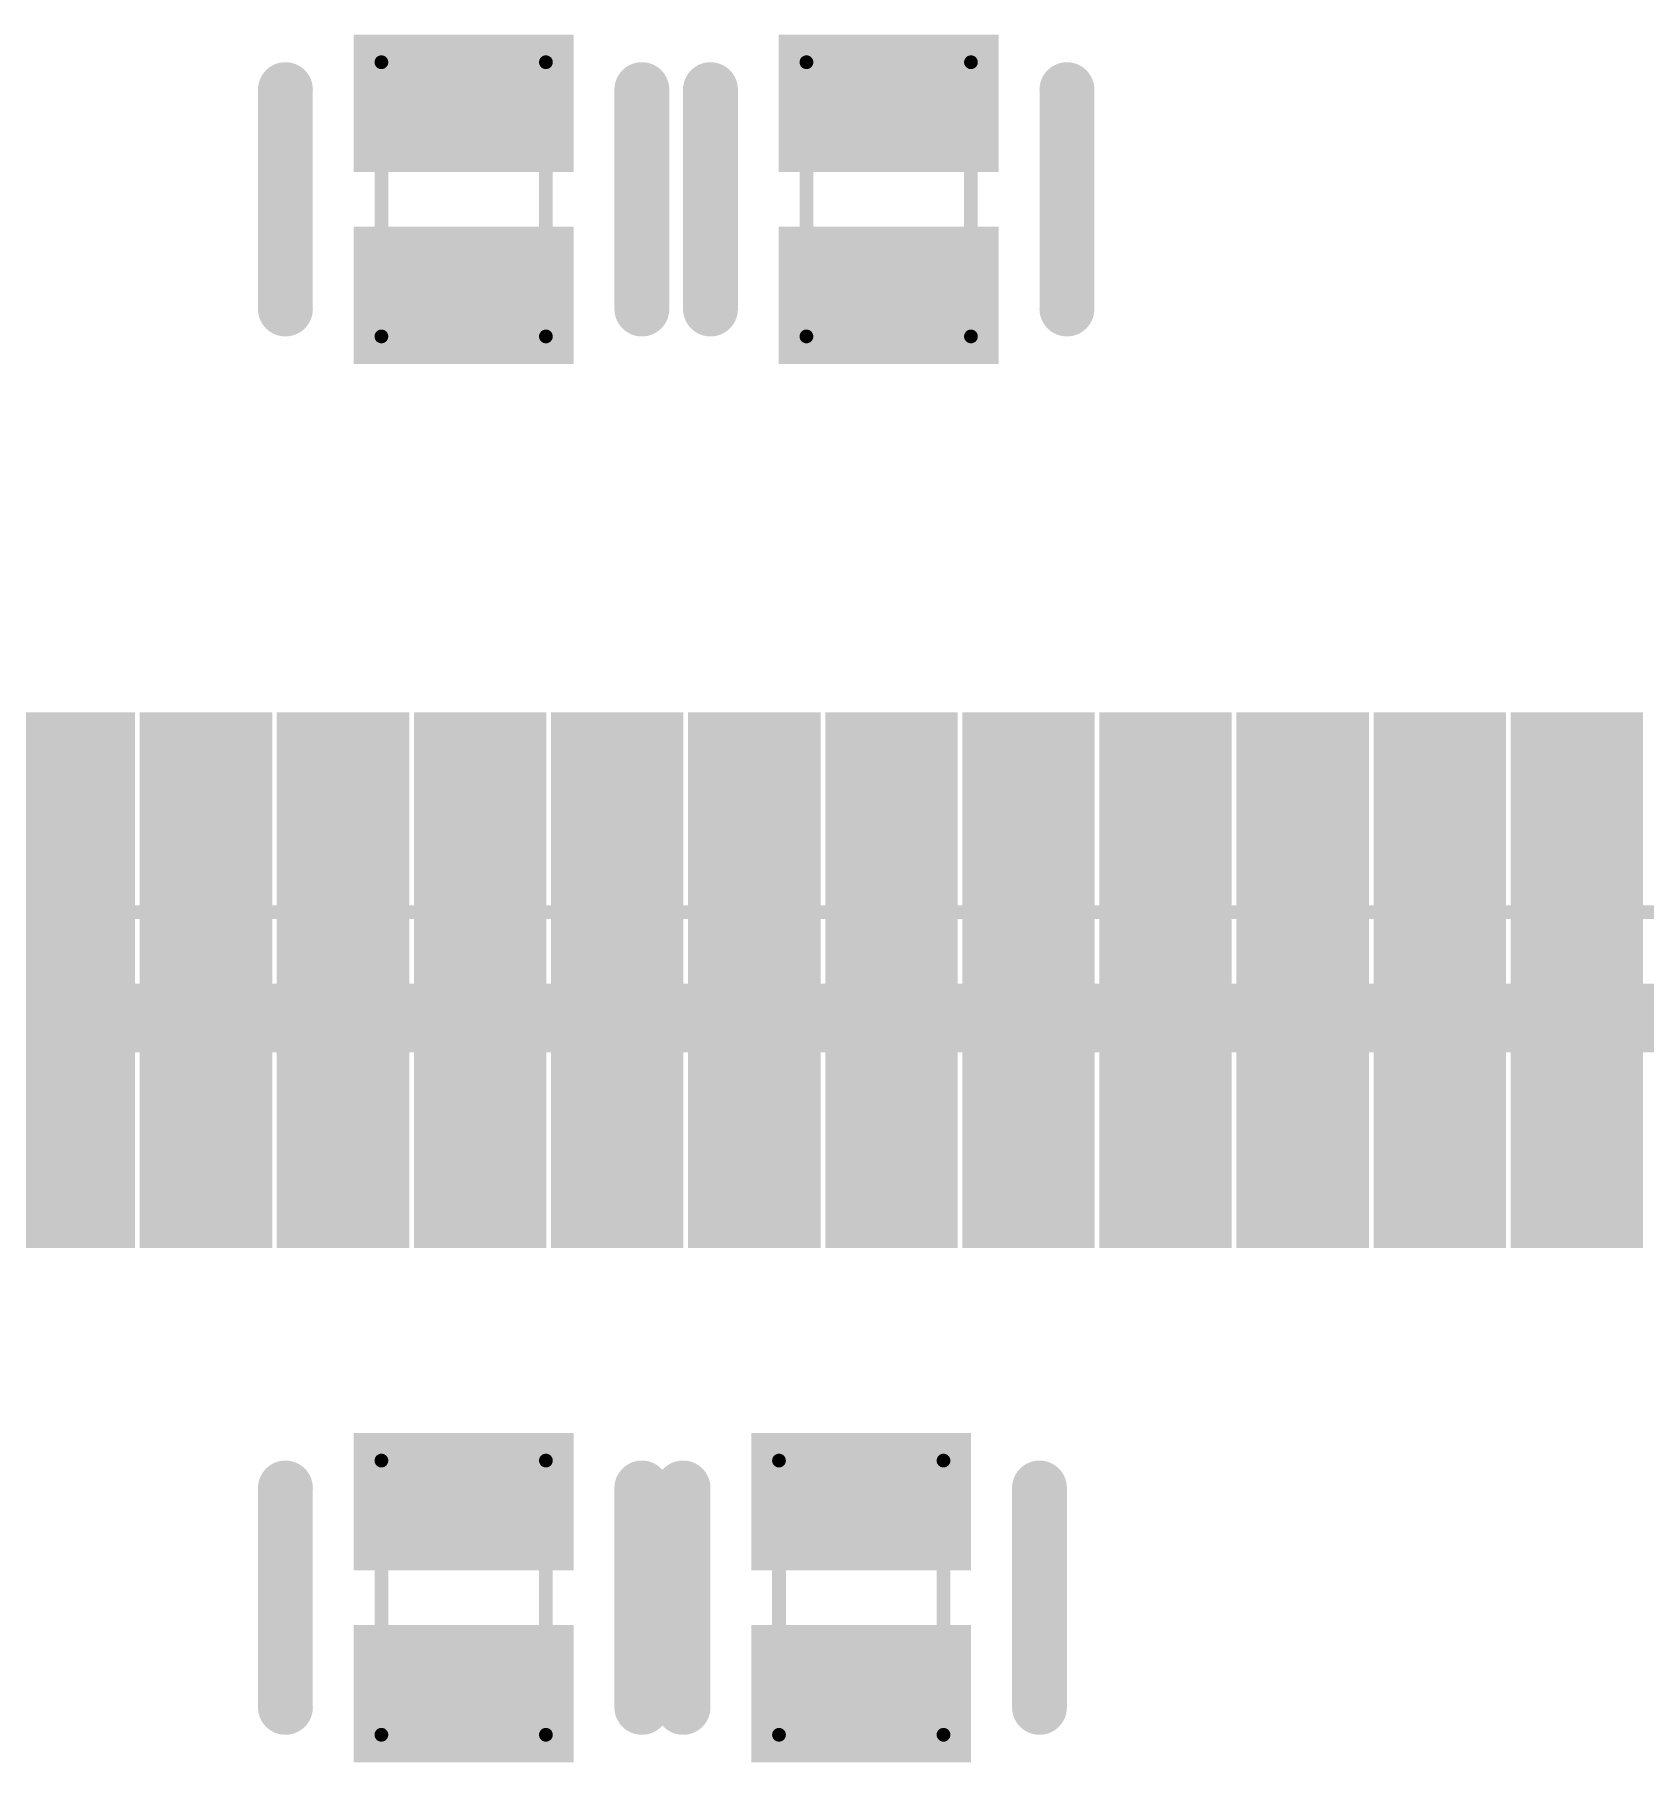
# Model space of a CAD drawing. Header units: millimetres. Extents: x 19.13 to 23.12, y 5.07 to 8.34.
# Drawn here: x 20.1718 to 20.4031, y 6.5266 to 6.7747 of the extents above; entities that cross this region are included whole.
import ezdxf

# ---------------------------------------------------------------- set-up
doc = ezdxf.new("R2010")
doc.units = ezdxf.units.MM
doc.header["$MEASUREMENT"] = 0
for name, color, linetype in [('BottomLayer', 5, 'Continuous'), ('BottomOverlay', 54, 'Continuous'), ('BottomPaste', 16, 'Continuous'), ('BottomSolder', 6, 'Continuous'), ('Mechanical10', 56, 'Continuous'), ('Mechanical13', 56, 'Continuous'), ('Mechanical15', 56, 'Continuous'), ('TopLayer', 1, 'Continuous'), ('TopOverlay', 2, 'Continuous'), ('TopPaste', 8, 'Continuous'), ('TopSolder', 216, 'Continuous')]:
    doc.layers.add(name, color=color, linetype=linetype)

# ---------------------------------------------------------------- blocks, each defined once
blk = doc.blocks.new('CON_MINIPEX_075_SMT_RA_M2_KEYM_B_B_104')
at = {"layer": 'Mechanical15', "const_width": 0.00197}
blk.add_lwpolyline([(0.43504, 1.40551), (0.43504, -1.62205)], dxfattribs=at)
blk = doc.blocks.new('SOD_882_B_263')
at = {"layer": 'BottomLayer'}
for points in [[(-0.02165, -0.01378), (-0.00591, -0.01378), (-0.02165, 0.01378), (-0.00591, 0.01378)], [(0.00591, -0.01378), (0.02165, -0.01378), (0.00591, 0.01378), (0.02165, 0.01378)]]:
    blk.add_solid(points, dxfattribs=at)
at = {"layer": 'BottomOverlay', "const_width": 0.00787}
for points in [[(0.01575, 0.02559), (-0.01575, 0.02559)], [(0.01575, -0.02559), (-0.01575, -0.02559)]]:
    blk.add_lwpolyline(points, dxfattribs=at)
at = {"layer": 'BottomOverlay', "const_width": 0.00394}
for points in [[(-0.01772, 0.02559, 1), (-0.01378, 0.02559, 1)], [(0.01378, 0.02559, 1), (0.01772, 0.02559, 1)], [(-0.01772, -0.02559, 1), (-0.01378, -0.02559, 1)], [(0.01378, -0.02559, 1), (0.01772, -0.02559, 1)]]:
    blk.add_lwpolyline(points, format="xyb", close=True, dxfattribs=at)
at = {"layer": 'BottomPaste'}
for points in [[(-0.02165, -0.01378), (-0.00591, -0.01378), (-0.02165, 0.01378), (-0.00591, 0.01378)], [(0.00591, -0.01378), (0.02165, -0.01378), (0.00591, 0.01378), (0.02165, 0.01378)]]:
    blk.add_solid(points, dxfattribs=at)
at = {"layer": 'BottomSolder'}
for points in [[(-0.02365, -0.01578), (-0.00391, -0.01578), (-0.02365, 0.01578), (-0.00391, 0.01578)], [(0.00391, -0.01578), (0.02365, -0.01578), (0.00391, 0.01578), (0.02365, 0.01578)]]:
    blk.add_solid(points, dxfattribs=at)
at = {"layer": 'Mechanical13', "const_width": 0.00197}
for points in [[(0.01969, 0.01181), (-0.01968, 0.01181)], [(-0.01968, -0.01181), (-0.01968, 0.01181)], [(0.01969, -0.01181), (0.01969, 0.01181)], [(0.01969, -0.01181), (-0.01968, -0.01181)]]:
    blk.add_lwpolyline(points, dxfattribs=at)
at = {"layer": 'Mechanical13', "const_width": 0.000984}
for points in [[(-0.02018, 0.01181, 1), (-0.01919, 0.01181, 1)], [(-0.02018, 0.01181, 1), (-0.01919, 0.01181, 1)], [(0.01919, 0.01181, 1), (0.02018, 0.01181, 1)], [(0.01919, 0.01181, 1), (0.02018, 0.01181, 1)], [(-0.02018, -0.01181, 1), (-0.01919, -0.01181, 1)], [(-0.02018, -0.01181, 1), (-0.01919, -0.01181, 1)], [(0.01919, -0.01181, 1), (0.02018, -0.01181, 1)], [(0.01919, -0.01181, 1), (0.02018, -0.01181, 1)]]:
    blk.add_lwpolyline(points, format="xyb", close=True, dxfattribs=at)
blk = doc.blocks.new('SOD_882_B_264')
at = {"layer": 'BottomLayer'}
for points in [[(-0.02165, -0.01378), (-0.00591, -0.01378), (-0.02165, 0.01378), (-0.00591, 0.01378)], [(0.00591, -0.01378), (0.02165, -0.01378), (0.00591, 0.01378), (0.02165, 0.01378)]]:
    blk.add_solid(points, dxfattribs=at)
at = {"layer": 'BottomOverlay', "const_width": 0.00787}
for points in [[(0.01575, 0.02559), (-0.01575, 0.02559)], [(0.01575, -0.02559), (-0.01575, -0.02559)]]:
    blk.add_lwpolyline(points, dxfattribs=at)
at = {"layer": 'BottomOverlay', "const_width": 0.00394}
for points in [[(-0.01772, 0.02559, 1), (-0.01378, 0.02559, 1)], [(0.01378, 0.02559, 1), (0.01772, 0.02559, 1)], [(-0.01772, -0.02559, 1), (-0.01378, -0.02559, 1)], [(0.01378, -0.02559, 1), (0.01772, -0.02559, 1)]]:
    blk.add_lwpolyline(points, format="xyb", close=True, dxfattribs=at)
at = {"layer": 'BottomPaste'}
for points in [[(-0.02165, -0.01378), (-0.00591, -0.01378), (-0.02165, 0.01378), (-0.00591, 0.01378)], [(0.00591, -0.01378), (0.02165, -0.01378), (0.00591, 0.01378), (0.02165, 0.01378)]]:
    blk.add_solid(points, dxfattribs=at)
at = {"layer": 'BottomSolder'}
for points in [[(-0.02365, -0.01578), (-0.00391, -0.01578), (-0.02365, 0.01578), (-0.00391, 0.01578)], [(0.00391, -0.01578), (0.02365, -0.01578), (0.00391, 0.01578), (0.02365, 0.01578)]]:
    blk.add_solid(points, dxfattribs=at)
at = {"layer": 'Mechanical13', "const_width": 0.00197}
for points in [[(0.01969, 0.01181), (-0.01968, 0.01181)], [(-0.01968, -0.01181), (-0.01968, 0.01181)], [(0.01969, -0.01181), (0.01969, 0.01181)], [(0.01969, -0.01181), (-0.01968, -0.01181)]]:
    blk.add_lwpolyline(points, dxfattribs=at)
at = {"layer": 'Mechanical13', "const_width": 0.000984}
for points in [[(-0.02018, 0.01181, 1), (-0.01919, 0.01181, 1)], [(-0.02018, 0.01181, 1), (-0.01919, 0.01181, 1)], [(0.01919, 0.01181, 1), (0.02018, 0.01181, 1)], [(0.01919, 0.01181, 1), (0.02018, 0.01181, 1)], [(-0.02018, -0.01181, 1), (-0.01919, -0.01181, 1)], [(-0.02018, -0.01181, 1), (-0.01919, -0.01181, 1)], [(0.01919, -0.01181, 1), (0.02018, -0.01181, 1)], [(0.01919, -0.01181, 1), (0.02018, -0.01181, 1)]]:
    blk.add_lwpolyline(points, format="xyb", close=True, dxfattribs=at)
blk = doc.blocks.new('SOD_882_469')
at = {"layer": 'Mechanical13', "const_width": 0.00197}
for points in [[(0.01969, 0.01181), (-0.01968, 0.01181)], [(-0.01968, -0.01181), (-0.01968, 0.01181)], [(0.01969, -0.01181), (0.01969, 0.01181)], [(0.01969, -0.01181), (-0.01968, -0.01181)]]:
    blk.add_lwpolyline(points, dxfattribs=at)
at = {"layer": 'Mechanical13', "const_width": 0.000984}
for points in [[(-0.02018, 0.01181, 1), (-0.01919, 0.01181, 1)], [(-0.02018, 0.01181, 1), (-0.01919, 0.01181, 1)], [(0.01919, 0.01181, 1), (0.02018, 0.01181, 1)], [(0.01919, 0.01181, 1), (0.02018, 0.01181, 1)], [(-0.02018, -0.01181, 1), (-0.01919, -0.01181, 1)], [(-0.02018, -0.01181, 1), (-0.01919, -0.01181, 1)], [(0.01919, -0.01181, 1), (0.02018, -0.01181, 1)], [(0.01919, -0.01181, 1), (0.02018, -0.01181, 1)]]:
    blk.add_lwpolyline(points, format="xyb", close=True, dxfattribs=at)
at = {"layer": 'TopLayer'}
for points in [[(-0.02165, -0.01378), (-0.00591, -0.01378), (-0.02165, 0.01378), (-0.00591, 0.01378)], [(0.00591, -0.01378), (0.02165, -0.01378), (0.00591, 0.01378), (0.02165, 0.01378)]]:
    blk.add_solid(points, dxfattribs=at)
at = {"layer": 'TopOverlay', "const_width": 0.00787}
for points in [[(0.01575, 0.02559), (-0.01575, 0.02559)], [(0.01575, -0.02559), (-0.01575, -0.02559)]]:
    blk.add_lwpolyline(points, dxfattribs=at)
at = {"layer": 'TopOverlay', "const_width": 0.00394}
for points in [[(-0.01772, 0.02559, 1), (-0.01378, 0.02559, 1)], [(0.01378, 0.02559, 1), (0.01772, 0.02559, 1)], [(-0.01772, -0.02559, 1), (-0.01378, -0.02559, 1)], [(0.01378, -0.02559, 1), (0.01772, -0.02559, 1)]]:
    blk.add_lwpolyline(points, format="xyb", close=True, dxfattribs=at)
at = {"layer": 'TopPaste'}
for points in [[(-0.02165, -0.01378), (-0.00591, -0.01378), (-0.02165, 0.01378), (-0.00591, 0.01378)], [(0.00591, -0.01378), (0.02165, -0.01378), (0.00591, 0.01378), (0.02165, 0.01378)]]:
    blk.add_solid(points, dxfattribs=at)
at = {"layer": 'TopSolder'}
for points in [[(-0.02365, -0.01578), (-0.00391, -0.01578), (-0.02365, 0.01578), (-0.00391, 0.01578)], [(0.00391, -0.01578), (0.02365, -0.01578), (0.00391, 0.01578), (0.02365, 0.01578)]]:
    blk.add_solid(points, dxfattribs=at)
blk = doc.blocks.new('SOD_882_470')
at = {"layer": 'Mechanical13', "const_width": 0.00197}
for points in [[(0.01969, 0.01181), (-0.01968, 0.01181)], [(-0.01968, -0.01181), (-0.01968, 0.01181)], [(0.01969, -0.01181), (0.01969, 0.01181)], [(0.01969, -0.01181), (-0.01968, -0.01181)]]:
    blk.add_lwpolyline(points, dxfattribs=at)
at = {"layer": 'Mechanical13', "const_width": 0.000984}
for points in [[(-0.02018, 0.01181, 1), (-0.01919, 0.01181, 1)], [(-0.02018, 0.01181, 1), (-0.01919, 0.01181, 1)], [(0.01919, 0.01181, 1), (0.02018, 0.01181, 1)], [(0.01919, 0.01181, 1), (0.02018, 0.01181, 1)], [(-0.02018, -0.01181, 1), (-0.01919, -0.01181, 1)], [(-0.02018, -0.01181, 1), (-0.01919, -0.01181, 1)], [(0.01919, -0.01181, 1), (0.02018, -0.01181, 1)], [(0.01919, -0.01181, 1), (0.02018, -0.01181, 1)]]:
    blk.add_lwpolyline(points, format="xyb", close=True, dxfattribs=at)
at = {"layer": 'TopLayer'}
for points in [[(-0.02165, -0.01378), (-0.00591, -0.01378), (-0.02165, 0.01378), (-0.00591, 0.01378)], [(0.00591, -0.01378), (0.02165, -0.01378), (0.00591, 0.01378), (0.02165, 0.01378)]]:
    blk.add_solid(points, dxfattribs=at)
at = {"layer": 'TopOverlay', "const_width": 0.00787}
for points in [[(0.01575, 0.02559), (-0.01575, 0.02559)], [(0.01575, -0.02559), (-0.01575, -0.02559)]]:
    blk.add_lwpolyline(points, dxfattribs=at)
at = {"layer": 'TopOverlay', "const_width": 0.00394}
for points in [[(-0.01772, 0.02559, 1), (-0.01378, 0.02559, 1)], [(0.01378, 0.02559, 1), (0.01772, 0.02559, 1)], [(-0.01772, -0.02559, 1), (-0.01378, -0.02559, 1)], [(0.01378, -0.02559, 1), (0.01772, -0.02559, 1)]]:
    blk.add_lwpolyline(points, format="xyb", close=True, dxfattribs=at)
at = {"layer": 'TopPaste'}
for points in [[(-0.02165, -0.01378), (-0.00591, -0.01378), (-0.02165, 0.01378), (-0.00591, 0.01378)], [(0.00591, -0.01378), (0.02165, -0.01378), (0.00591, 0.01378), (0.02165, 0.01378)]]:
    blk.add_solid(points, dxfattribs=at)
at = {"layer": 'TopSolder'}
for points in [[(-0.02365, -0.01578), (-0.00391, -0.01578), (-0.02365, 0.01578), (-0.00391, 0.01578)], [(0.00391, -0.01578), (0.02365, -0.01578), (0.00391, 0.01578), (0.02365, 0.01578)]]:
    blk.add_solid(points, dxfattribs=at)
blk = doc.blocks.new('CON_SODIMM_260_SMT_RA_F_P005_484')
at = {"layer": 'Mechanical10', "const_width": 0.00491}
for points in [[(1.32874, 0.00197), (-1.32874, 0.00197)], [(0.63248, 0.00197), (0.63248, -0.01732)], [(0.6372, 0.00197), (0.6372, -0.01732)], [(0.65217, 0.00197), (0.65217, -0.01732)], [(0.65689, 0.00197), (0.65689, -0.01732)], [(0.67185, 0.00197), (0.67185, -0.01732)], [(0.67657, 0.00197), (0.67657, -0.01732)], [(0.69154, 0.00197), (0.69154, -0.01732)], [(0.69626, 0.00197), (0.69626, -0.01732)], [(0.71122, 0.00197), (0.71122, -0.01732)], [(0.71594, 0.00197), (0.71594, -0.01732)], [(0.73091, 0.00197), (0.73091, -0.01732)], [(0.73563, 0.00197), (0.73563, -0.01732)], [(0.75059, 0.00197), (0.75059, -0.01732)], [(0.75531, 0.00197), (0.75531, -0.01732)], [(0.77028, 0.00197), (0.77028, -0.01732)], [(0.775, 0.00197), (0.775, -0.01732)], [(0.78996, 0.00197), (0.78996, -0.01732)], [(0.79469, 0.00197), (0.79469, -0.01732)], [(0.80965, 0.00197), (0.80965, -0.01732)], [(0.81437, 0.00197), (0.81437, -0.01732)], [(0.82933, 0.00197), (0.82933, -0.01732)], [(0.83406, 0.00197), (0.83406, -0.01732)], [(0.84902, 0.00197), (0.84902, -0.01732)], [(0.85374, 0.00197), (0.85374, -0.01732)], [(1.32472, -0.00295), (-1.32472, -0.00295)], [(0.6372, -0.01732), (0.63248, -0.01732)], [(0.65689, -0.01732), (0.65217, -0.01732)], [(0.67657, -0.01732), (0.67185, -0.01732)], [(0.69626, -0.01732), (0.69154, -0.01732)], [(0.71594, -0.01732), (0.71122, -0.01732)], [(0.73563, -0.01732), (0.73091, -0.01732)], [(0.75531, -0.01732), (0.75059, -0.01732)], [(0.775, -0.01732), (0.77028, -0.01732)], [(0.79469, -0.01732), (0.78996, -0.01732)], [(0.81437, -0.01732), (0.80965, -0.01732)], [(0.83406, -0.01732), (0.82933, -0.01732)], [(0.85374, -0.01732), (0.84902, -0.01732)]]:
    blk.add_lwpolyline(points, dxfattribs=at)
at = {"layer": 'Mechanical10', "const_width": 0.00246}
for points in [[(0.63125, 0.00197, 1), (0.63371, 0.00197, 1)], [(0.63598, 0.00197, 1), (0.63843, 0.00197, 1)], [(0.65094, 0.00197, 1), (0.65339, 0.00197, 1)], [(0.65566, 0.00197, 1), (0.65812, 0.00197, 1)], [(0.67062, 0.00197, 1), (0.67308, 0.00197, 1)], [(0.67535, 0.00197, 1), (0.6778, 0.00197, 1)], [(0.69031, 0.00197, 1), (0.69276, 0.00197, 1)], [(0.69503, 0.00197, 1), (0.69749, 0.00197, 1)], [(0.70999, 0.00197, 1), (0.71245, 0.00197, 1)], [(0.71472, 0.00197, 1), (0.71717, 0.00197, 1)], [(0.72968, 0.00197, 1), (0.73213, 0.00197, 1)], [(0.7344, 0.00197, 1), (0.73686, 0.00197, 1)], [(0.74936, 0.00197, 1), (0.75182, 0.00197, 1)], [(0.75409, 0.00197, 1), (0.75654, 0.00197, 1)], [(0.76905, 0.00197, 1), (0.7715, 0.00197, 1)], [(0.77377, 0.00197, 1), (0.77623, 0.00197, 1)], [(0.78873, 0.00197, 1), (0.79119, 0.00197, 1)], [(0.79346, 0.00197, 1), (0.79591, 0.00197, 1)], [(0.80842, 0.00197, 1), (0.81087, 0.00197, 1)], [(0.81314, 0.00197, 1), (0.8156, 0.00197, 1)], [(0.8281, 0.00197, 1), (0.83056, 0.00197, 1)], [(0.83283, 0.00197, 1), (0.83528, 0.00197, 1)], [(0.84779, 0.00197, 1), (0.85024, 0.00197, 1)], [(0.85251, 0.00197, 1), (0.85497, 0.00197, 1)], [(0.63125, -0.01732, 1), (0.63371, -0.01732, 1)], [(0.63125, -0.01732, 1), (0.63371, -0.01732, 1)], [(0.63598, -0.01732, 1), (0.63843, -0.01732, 1)], [(0.63598, -0.01732, 1), (0.63843, -0.01732, 1)], [(0.65094, -0.01732, 1), (0.65339, -0.01732, 1)], [(0.65094, -0.01732, 1), (0.65339, -0.01732, 1)], [(0.65566, -0.01732, 1), (0.65812, -0.01732, 1)], [(0.65566, -0.01732, 1), (0.65812, -0.01732, 1)], [(0.67062, -0.01732, 1), (0.67308, -0.01732, 1)], [(0.67062, -0.01732, 1), (0.67308, -0.01732, 1)], [(0.67535, -0.01732, 1), (0.6778, -0.01732, 1)], [(0.67535, -0.01732, 1), (0.6778, -0.01732, 1)], [(0.69031, -0.01732, 1), (0.69276, -0.01732, 1)], [(0.69031, -0.01732, 1), (0.69276, -0.01732, 1)], [(0.69503, -0.01732, 1), (0.69749, -0.01732, 1)], [(0.69503, -0.01732, 1), (0.69749, -0.01732, 1)], [(0.70999, -0.01732, 1), (0.71245, -0.01732, 1)], [(0.70999, -0.01732, 1), (0.71245, -0.01732, 1)], [(0.71472, -0.01732, 1), (0.71717, -0.01732, 1)], [(0.71472, -0.01732, 1), (0.71717, -0.01732, 1)], [(0.72968, -0.01732, 1), (0.73213, -0.01732, 1)], [(0.72968, -0.01732, 1), (0.73213, -0.01732, 1)], [(0.7344, -0.01732, 1), (0.73686, -0.01732, 1)], [(0.7344, -0.01732, 1), (0.73686, -0.01732, 1)], [(0.74936, -0.01732, 1), (0.75182, -0.01732, 1)], [(0.74936, -0.01732, 1), (0.75182, -0.01732, 1)], [(0.75409, -0.01732, 1), (0.75654, -0.01732, 1)], [(0.75409, -0.01732, 1), (0.75654, -0.01732, 1)], [(0.76905, -0.01732, 1), (0.7715, -0.01732, 1)], [(0.76905, -0.01732, 1), (0.7715, -0.01732, 1)], [(0.77377, -0.01732, 1), (0.77623, -0.01732, 1)], [(0.77377, -0.01732, 1), (0.77623, -0.01732, 1)], [(0.78873, -0.01732, 1), (0.79119, -0.01732, 1)], [(0.78873, -0.01732, 1), (0.79119, -0.01732, 1)], [(0.79346, -0.01732, 1), (0.79591, -0.01732, 1)], [(0.79346, -0.01732, 1), (0.79591, -0.01732, 1)], [(0.80842, -0.01732, 1), (0.81087, -0.01732, 1)], [(0.80842, -0.01732, 1), (0.81087, -0.01732, 1)], [(0.81314, -0.01732, 1), (0.8156, -0.01732, 1)], [(0.81314, -0.01732, 1), (0.8156, -0.01732, 1)], [(0.8281, -0.01732, 1), (0.83056, -0.01732, 1)], [(0.8281, -0.01732, 1), (0.83056, -0.01732, 1)], [(0.83283, -0.01732, 1), (0.83528, -0.01732, 1)], [(0.83283, -0.01732, 1), (0.83528, -0.01732, 1)], [(0.84779, -0.01732, 1), (0.85024, -0.01732, 1)], [(0.84779, -0.01732, 1), (0.85024, -0.01732, 1)], [(0.85251, -0.01732, 1), (0.85497, -0.01732, 1)], [(0.85251, -0.01732, 1), (0.85497, -0.01732, 1)]]:
    blk.add_lwpolyline(points, format="xyb", close=True, dxfattribs=at)
at = {"layer": 'TopLayer'}
for points in [[(0.64035, 0.02854), (0.62933, 0.02854), (0.64035, -0.04035), (0.62933, -0.04035)], [(0.66004, 0.02854), (0.64902, 0.02854), (0.66004, -0.04035), (0.64902, -0.04035)], [(0.67972, 0.02854), (0.6687, 0.02854), (0.67972, -0.04035), (0.6687, -0.04035)], [(0.69941, 0.02854), (0.68839, 0.02854), (0.69941, -0.04035), (0.68839, -0.04035)], [(0.71909, 0.02854), (0.70807, 0.02854), (0.71909, -0.04035), (0.70807, -0.04035)], [(0.73878, 0.02854), (0.72776, 0.02854), (0.73878, -0.04035), (0.72776, -0.04035)], [(0.75846, 0.02854), (0.74744, 0.02854), (0.75846, -0.04035), (0.74744, -0.04035)], [(0.77815, 0.02854), (0.76713, 0.02854), (0.77815, -0.04035), (0.76713, -0.04035)], [(0.79783, 0.02854), (0.78681, 0.02854), (0.79783, -0.04035), (0.78681, -0.04035)], [(0.81752, 0.02854), (0.8065, 0.02854), (0.81752, -0.04035), (0.8065, -0.04035)], [(0.8372, 0.02854), (0.82618, 0.02854), (0.8372, -0.04035), (0.82618, -0.04035)], [(0.85689, 0.02854), (0.84587, 0.02854), (0.85689, -0.04035), (0.84587, -0.04035)]]:
    blk.add_solid(points, dxfattribs=at)
at = {"layer": 'TopPaste'}
for points in [[(0.64035, 0.02854), (0.62933, 0.02854), (0.64035, -0.04035), (0.62933, -0.04035)], [(0.66004, 0.02854), (0.64902, 0.02854), (0.66004, -0.04035), (0.64902, -0.04035)], [(0.67972, 0.02854), (0.6687, 0.02854), (0.67972, -0.04035), (0.6687, -0.04035)], [(0.69941, 0.02854), (0.68839, 0.02854), (0.69941, -0.04035), (0.68839, -0.04035)], [(0.71909, 0.02854), (0.70807, 0.02854), (0.71909, -0.04035), (0.70807, -0.04035)], [(0.73878, 0.02854), (0.72776, 0.02854), (0.73878, -0.04035), (0.72776, -0.04035)], [(0.75846, 0.02854), (0.74744, 0.02854), (0.75846, -0.04035), (0.74744, -0.04035)], [(0.77815, 0.02854), (0.76713, 0.02854), (0.77815, -0.04035), (0.76713, -0.04035)], [(0.79783, 0.02854), (0.78681, 0.02854), (0.79783, -0.04035), (0.78681, -0.04035)], [(0.81752, 0.02854), (0.8065, 0.02854), (0.81752, -0.04035), (0.8065, -0.04035)], [(0.8372, 0.02854), (0.82618, 0.02854), (0.8372, -0.04035), (0.82618, -0.04035)], [(0.85689, 0.02854), (0.84587, 0.02854), (0.85689, -0.04035), (0.84587, -0.04035)]]:
    blk.add_solid(points, dxfattribs=at)
at = {"layer": 'TopSolder'}
for points in [[(0.64435, 0.03254), (0.62533, 0.03254), (0.64435, -0.04435), (0.62533, -0.04435)], [(0.66404, 0.03254), (0.64502, 0.03254), (0.66404, -0.04435), (0.64502, -0.04435)], [(0.68372, 0.03254), (0.6647, 0.03254), (0.68372, -0.04435), (0.6647, -0.04435)], [(0.70341, 0.03254), (0.68439, 0.03254), (0.70341, -0.04435), (0.68439, -0.04435)], [(0.72309, 0.03254), (0.70407, 0.03254), (0.72309, -0.04435), (0.70407, -0.04435)], [(0.74278, 0.03254), (0.72376, 0.03254), (0.74278, -0.04435), (0.72376, -0.04435)], [(0.76246, 0.03254), (0.74344, 0.03254), (0.76246, -0.04435), (0.74344, -0.04435)], [(0.78215, 0.03254), (0.76313, 0.03254), (0.78215, -0.04435), (0.76313, -0.04435)], [(0.80183, 0.03254), (0.78281, 0.03254), (0.80183, -0.04435), (0.78281, -0.04435)], [(0.82152, 0.03254), (0.8025, 0.03254), (0.82152, -0.04435), (0.8025, -0.04435)], [(0.8412, 0.03254), (0.82218, 0.03254), (0.8412, -0.04435), (0.82218, -0.04435)], [(0.86089, 0.03254), (0.84187, 0.03254), (0.86089, -0.04435), (0.84187, -0.04435)]]:
    blk.add_solid(points, dxfattribs=at)

msp = doc.modelspace()

# ---------------------------------------------------------------- block references
for name, p, rotation in [('CON_SODIMM_260_SMT_RA_F_P005_484', (21.0281, 6.63303), 180), ('CON_MINIPEX_075_SMT_RA_M2_KEYM_B_B_104', (20.91058, 7.08374), 270), ('SOD_882_469', (20.23341, 6.75106), 90), ('SOD_882_470', (20.29444, 6.75106), 90), ('SOD_882_B_263', (20.23341, 6.55028), 90), ('SOD_882_B_264', (20.2905, 6.55028), 90)]:
    msp.add_blockref(name, p, dxfattribs=dict(rotation=rotation))

doc.saveas('drawing.dxf')
